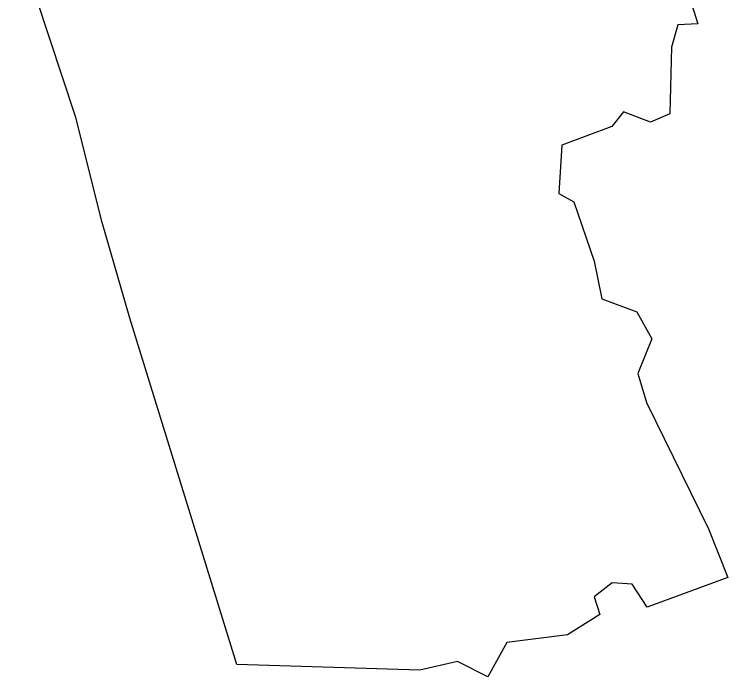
# Model space of a CAD drawing. Header units: metres. Extents: x 263097 to 264818, y 2151577 to 2154051.
# Drawn here: x 263563 to 264818, y 2151577 to 2152743 of the extents above; entities that cross this region are included whole.
import ezdxf

# ---------------------------------------------------------------- set-up
doc = ezdxf.new("R2010")
doc.units = ezdxf.units.M
doc.layers.add('village', color=3, linetype='Continuous')

msp = doc.modelspace()

# ---------------------------------------------------------------- linework, layer by layer
at = {"layer": 'village', "color": 3}
for p, q in [((263671.3, 2152561.5), (263562.9, 2152888.7)), ((264737.1, 2152815.9), (264765.2, 2152726.5)), ((264730.2, 2152724.6), (264718.9, 2152685.3)), ((264765.2, 2152726.5), (264730.2, 2152724.6)), ((264718.9, 2152685.3), (264716.1, 2152568.2)), ((264634.4, 2152571.8), (264613.9, 2152545.5)), ((264682.3, 2152553.2), (264634.4, 2152571.8)), ((263717.5, 2152376.5), (263671.3, 2152561.5)), ((264716.1, 2152568.2), (264682.3, 2152553.2)), ((264613.9, 2152545.5), (264526.1, 2152512.8)), ((264526.1, 2152512.8), (264520.7, 2152427.9)), ((264520.7, 2152427.9), (264547.4, 2152413.3)), ((264547.4, 2152413.3), (264583.3, 2152308.8)), ((263766.4, 2152208.3), (263717.5, 2152376.5)), ((264583.3, 2152308.8), (264596.8, 2152242.2)), ((264596.8, 2152242.2), (264658, 2152219.7)), ((264658, 2152219.7), (264684.5, 2152172.2)), ((263954.4, 2151599.2), (263766.4, 2152208.3)), ((264684.5, 2152172.2), (264659.9, 2152110.8)), ((264659.9, 2152110.8), (264675.2, 2152059.8)), ((264675.2, 2152059.8), (264784.3, 2151837.8)), ((264784.3, 2151837.8), (264818, 2151752.4)), ((264614.6, 2151742.9), (264583.3, 2151717.8)), ((264649.8, 2151740.4), (264614.6, 2151742.9)), ((264818, 2151752.4), (264676.5, 2151700)), ((264676.5, 2151700), (264649.8, 2151740.4)), ((264583.3, 2151717.8), (264592.8, 2151687.2)), ((264592.8, 2151687.2), (264536.4, 2151651.4)), ((264536.4, 2151651.4), (264429.2, 2151637.6)), ((264429.2, 2151637.6), (264396.1, 2151577.5)), ((264342.8, 2151604.1), (264276.3, 2151588.9)), ((264396.1, 2151577.5), (264342.8, 2151604.1)), ((264276.3, 2151588.9), (263954.4, 2151599.2))]:
    msp.add_line(p, q, dxfattribs=at)

doc.saveas('drawing.dxf')
